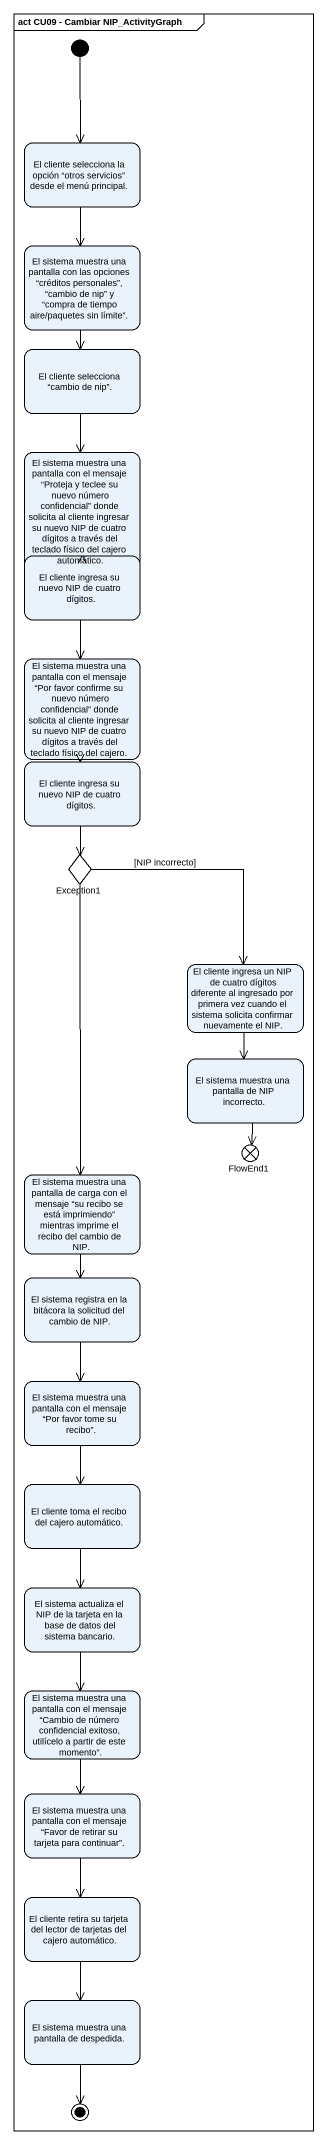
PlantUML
@startuml
mainframe act CU09 - Cambiar NIP_ActivityGraph
hide empty description
state "El cliente selecciona la opción “otros servicios” desde el menú principal." as El_cliente_selecciona_la
state "El sistema muestra una pantalla con las opciones “créditos personales”, “cambio de nip” y “compra de tiempo aire/paquetes sin límite”." as El_sistema_muestra_una
state "El cliente selecciona “cambio de nip”." as El_cliente_selecciona
state "El sistema muestra una pantalla con el mensaje “Proteja y teclee su nuevo número confidencial” donde solicita al cliente ingresar su nuevo NIP de cuatro dígitos a través del teclado físico del cajero automático." as El_sistema_muestra_una_2
state "El cliente ingresa su nuevo NIP de cuatro dígitos." as El_cliente_ingresa_su_nuevo
state "El sistema muestra una pantalla con el mensaje “Por favor confirme su nuevo número confidencial” donde solicita al cliente ingresar su nuevo NIP de cuatro dígitos a través del teclado físico del cajero." as El_sistema_muestra_una_3
state "El cliente ingresa su nuevo NIP de cuatro dígitos." as El_cliente_ingresa_su_nuevo_2
state Exception1 <<choice>>
state "El cliente ingresa un NIP de cuatro dígitos diferente al ingresado por primera vez cuando el sistema solicita confirmar nuevamente el NIP." as El_cliente_ingresa_un_NIP
state "El sistema muestra una pantalla de NIP incorrecto." as El_sistema_muestra_una_4
state FlowEnd1 <<end>>
state "El sistema muestra una pantalla de carga con el mensaje “su recibo se está imprimiendo” mientras imprime el recibo del cambio de NIP." as El_sistema_muestra_una_5
state "El sistema registra en la bitácora la solicitud del cambio de NIP." as El_sistema_registra_en_la
state "El sistema muestra una pantalla con el mensaje “Por favor tome su recibo”." as El_sistema_muestra_una_6
state "El cliente toma el recibo del cajero automático." as El_cliente_toma_el_recibo
state "El sistema actualiza el NIP de la tarjeta en la base de datos del sistema bancario." as El_sistema_actualiza_el_NIP
state "El sistema muestra una pantalla con el mensaje “Cambio de número confidencial exitoso, utilícelo a partir de este momento”." as El_sistema_muestra_una_7
state "El sistema muestra una pantalla con el mensaje “Favor de retirar su tarjeta para continuar”." as El_sistema_muestra_una_8
state "El cliente retira su tarjeta del lector de tarjetas del cajero automático." as El_cliente_retira_su
state "El sistema muestra una pantalla de despedida." as El_sistema_muestra_una_9
[*] --> El_cliente_selecciona_la
El_cliente_selecciona_la --> El_sistema_muestra_una
El_sistema_muestra_una --> El_cliente_selecciona
El_cliente_selecciona --> El_sistema_muestra_una_2
El_sistema_muestra_una_2 --> El_cliente_ingresa_su_nuevo
El_cliente_ingresa_su_nuevo --> El_sistema_muestra_una_3
El_sistema_muestra_una_3 --> El_cliente_ingresa_su_nuevo_2
El_cliente_ingresa_su_nuevo_2 --> Exception1
Exception1 --> El_cliente_ingresa_un_NIP : [NIP incorrecto]
Exception1 --> El_sistema_muestra_una_5
El_cliente_ingresa_un_NIP --> El_sistema_muestra_una_4
El_sistema_muestra_una_4 --> FlowEnd1
El_sistema_muestra_una_5 --> El_sistema_registra_en_la
El_sistema_registra_en_la --> El_sistema_muestra_una_6
El_sistema_muestra_una_6 --> El_cliente_toma_el_recibo
El_cliente_toma_el_recibo --> El_sistema_actualiza_el_NIP
El_sistema_actualiza_el_NIP --> El_sistema_muestra_una_7
El_sistema_muestra_una_7 --> El_sistema_muestra_una_8
El_sistema_muestra_una_8 --> El_cliente_retira_su
El_cliente_retira_su --> El_sistema_muestra_una_9
El_sistema_muestra_una_9 --> [*]
@enduml
